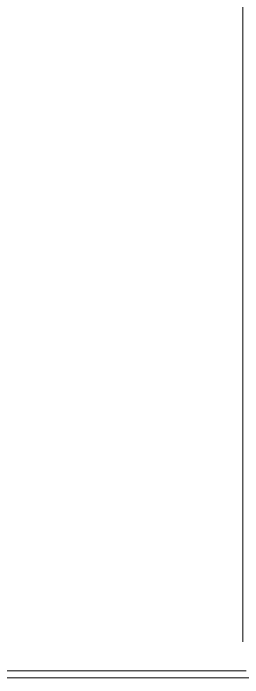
# Model space of a CAD drawing. Header units: centimetres. Extents: x -13617 to -9515, y -261 to 6553.
# Drawn here: x -13085.6 to -13044.7, y 5477.3 to 5595.7 of the extents above; entities that cross this region are included whole.
import ezdxf

# ---------------------------------------------------------------- set-up
doc = ezdxf.new("R2010")
doc.units = ezdxf.units.CM
doc.linetypes.add('_Overhead', pattern=[0.47625, 0.3175, -0.15875])
doc.layers.add('A-WALL', color=7, linetype='Continuous', lineweight=9)
doc.layers.add('S-BEAM', color=7, linetype='Continuous', lineweight=9)

# ---------------------------------------------------------------- blocks, each defined once
blk = doc.blocks.new('C Shapes - C12X25-1752347-Planta patio maniobras')
at = {"layer": 'S-BEAM', "color": 254, "true_color": 0xcccccc}
blk.add_line((-94.71, -6.34), (99.64, -6.34), dxfattribs=at)
blk = doc.blocks.new('C Shapes - C12X25-1755447-Planta patio maniobras')
at = {"layer": 'S-BEAM', "color": 254, "true_color": 0xcccccc}
blk.add_line((-94.71, -6.34), (98.46, -6.34), dxfattribs=at)
blk = doc.blocks.new('PQ_RVR_EST-01_ZZ_ZZ_MO_T_A_rvt-1-Planta patio maniobras')
at = {"layer": 'S-BEAM', "color": 254, "linetype": '_Overhead', "lineweight": 9, "true_color": 0xd4d4d4, "rotation": 270}
for name in ['C Shapes - C12X25-1755447-Planta patio maniobras', 'C Shapes - C12X25-1752347-Planta patio maniobras']:
    blk.add_blockref(name, (-13038.4, 5583.3), dxfattribs=at)
blk = doc.blocks.new('PQ_RVR_ARQ-01_ZZ_ZZ_MO_T_A_rvt-1-Planta patio maniobras')
at = {"layer": 'A-WALL', "color": 253, "lineweight": 18, "true_color": 0xaaaaaa}
blk.add_line((-13044.15, 5478.51), (-13236.33, 5478.51), dxfattribs=at)
at = {"layer": 'A-WALL', "color": 253, "true_color": 0xaaaaaa}
blk.add_line((-13278.53, 5477.26), (-12904.97, 5477.26), dxfattribs=at)

msp = doc.modelspace()

# ---------------------------------------------------------------- block references
at = {"lineweight": 5}
msp.add_blockref('PQ_RVR_EST-01_ZZ_ZZ_MO_T_A_rvt-1-Planta patio maniobras', (0, 0), dxfattribs=at)

# ---------------------------------------------------------------- next in the draw order: block references
msp.add_blockref('PQ_RVR_ARQ-01_ZZ_ZZ_MO_T_A_rvt-1-Planta patio maniobras', (0, 0), dxfattribs=at)

doc.saveas('drawing.dxf')
